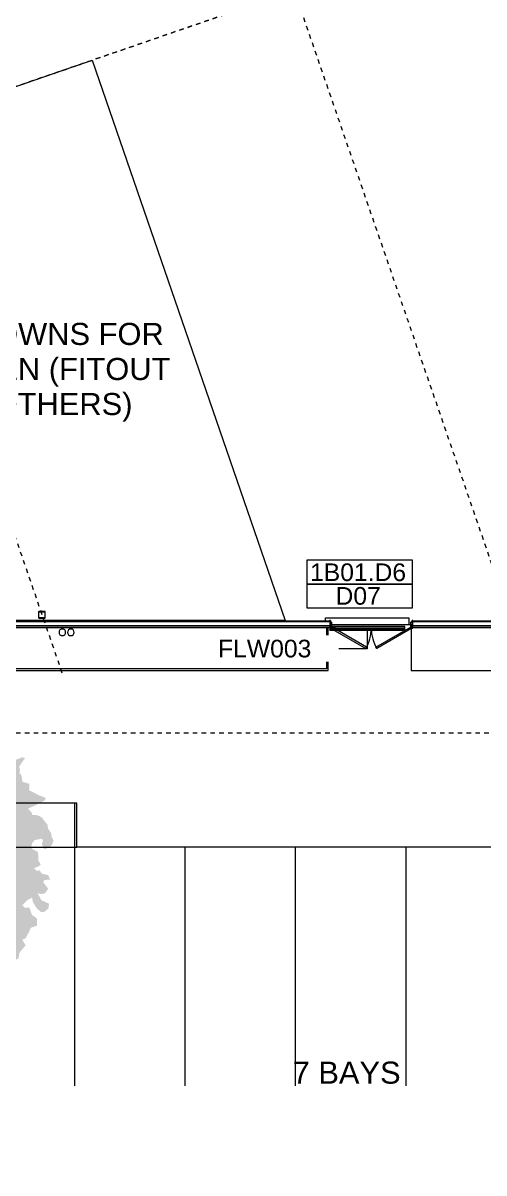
# Model space of a CAD drawing. Header units: metres. Extents: x -2477 to -2300, y 3875 to 4051.
# Drawn here: x -2375.56 to -2365.12, y 3957.17 to 3983.21 of the extents above; entities that cross this region are included whole.
import ezdxf

# ---------------------------------------------------------------- set-up
doc = ezdxf.new("R2010")
doc.units = ezdxf.units.M
for name, pattern in [('Grid Line', [0.021, 0.012, -0.003, 0.003, -0.003]), ('Hidden', [0.006, 0.004, -0.002]), ('Overhead', [0.004, 0.0025, -0.0015])]:
    doc.linetypes.add(name, pattern=pattern)
for name, color, linetype, lineweight in [('A-ANNO-KEYN', 231, 'Continuous', 5), ('A-DETL', 90, 'Continuous', 13), ('A-DETL-GENF', 92, 'Continuous', 5), ('A-DOOR', 31, 'Continuous', 5), ('A-DOOR-FRAM', 31, 'Continuous', 5), ('A-DOOR-IDEN', 31, 'Continuous', 5), ('A-FLOR', 192, 'Continuous', 5), ('A-FLOR-OVHD', 1, 'Overhead', 5), ('A-GENM', 13, 'Continuous', 5), ('A-GENM-HDLN', 13, 'Hidden', 5), ('A-WALL', 113, 'Continuous', 5), ('A-WALL-PATT', 111, 'Continuous', 13), ('C-TOPO', 7, 'Continuous', 5), ('G-ANNO-TEXT', 231, 'Continuous', 5), ('P-SANR-FIXT', 6, 'Continuous', 5), ('P-SANR-FIXT-IDEN', 2, 'Continuous', 5), ('S-COLS', 52, 'Continuous', 5), ('S-GRID', 1, 'Continuous', 5)]:
    doc.layers.add(name, color=color, linetype=linetype, lineweight=lineweight)
doc.styles.add('Arial', font='arial.ttf', dxfattribs={"height": 0.5})
doc.styles.add('Arial_3', font='arial.ttf', dxfattribs={"height": 0.4})
pattern_1 = [(0, (0, 0), (0.8128, 0.2032), [0.06706, -0.54254, 0.06706, -0.54254, -3.251]), (0, (0, 0), (0.8128, 0.2032), [-1.219, 0.06706, -1.152, 0.06706, -0.54254, -1.422]), (0, (0, 0), (0.8128, 0.2032), [-3.048, 0.06706, -0.33934, 0.06706, -0.94894]), (120, (0.3048, 0.1016), (-0.582376362, 0.602305448), [0.06706, -0.54254, 0.06706, -0.54254, -3.251]), (120, (0.3048, 0.1016), (-0.582376362, 0.602305448), [-1.219, 0.06706, -1.152, 0.06706, -0.54254, -1.422]), (120, (0.3048, 0.1016), (-0.582376362, 0.602305448), [-3.048, 0.06706, -0.33934, 0.06706, -0.94894]), (240, (0.4064, 0.508), (-0.230423638, -0.805505448), [0.06706, -0.54254, 0.06706, -0.54254, -3.251]), (240, (0.4064, 0.508), (-0.230423638, -0.805505448), [-1.219, 0.06706, -1.152, 0.06706, -0.54254, -1.422]), (240, (0.4064, 0.508), (-0.230423638, -0.805505448), [-3.048, 0.06706, -0.33934, 0.06706, -0.94894])]

# ---------------------------------------------------------------- blocks, each defined once
blk = doc.blocks.new('Downpipe - L Spreader - Default-3252580-GA - Part A')
at = {"layer": 'P-SANR-FIXT'}
for start, end in [(0, 180), (180, 0)]:
    blk.add_arc((-0.04, 0.15), 0.075, start, end, dxfattribs=at)
blk = doc.blocks.new('Door-Hinge-Double EXTERNAL - 2340x920x920x40-Solid Core-Metal Frame-Double Rebate Wraparound GRILLE-3531849-GA - Part A')
at = {"layer": 'A-DOOR'}
for p, q in [((-0.921, 0.089), (-0.124, 0.549)), ((-0.124, 0.549), (-0.104, 0.514)), ((0.124, 0.549), (0.104, 0.514)), ((0.921, 0.089), (0.124, 0.549)), ((-0.104, 0.514), (-0.901, 0.054)), ((0.104, 0.514), (0.901, 0.054)), ((-0.901, 0.054), (-0.921, 0.089)), ((0.901, 0.054), (0.921, 0.089))]:
    blk.add_line(p, q, dxfattribs=at)
for centre, start, end in [((-0.921, 0.089), 0, 30), ((0.921, 0.089), 150, 180)]:
    blk.add_arc(centre, 0.92, start, end, dxfattribs=at)
blk = doc.blocks.new('X_Door-Frame-Metal - Standard-3510232-GA - Part A')
at = {"layer": 'A-DOOR-FRAM'}
for p, q in [((-0.923, 0.089), (-0.943, 0.089)), ((-0.943, 0.089), (-0.943, 0.075)), ((-0.943, 0.075), (-0.928, 0.075)), ((-0.941, 0.077), (-0.941, 0.087)), ((-0.941, 0.087), (-0.925, 0.087)), ((-0.941, 0.087), (-0.941, 0.077)), ((-0.928, 0.077), (-0.941, 0.077)), ((-0.928, 0.075), (-0.928, 0.077)), ((-0.925, 0.087), (-0.925, 0.046)), ((-0.925, 0.046), (-0.9, 0.046)), ((-0.923, 0.048), (-0.923, 0.089)), ((-0.898, 0.048), (-0.923, 0.048)), ((-0.9, 0.046), (-0.9, -0.046)), ((-0.898, -0.048), (-0.898, 0.048)), ((0.923, 0.048), (0.898, 0.048)), ((0.898, 0.048), (0.898, -0.048)), ((0.9, -0.046), (0.9, 0.046)), ((0.9, 0.046), (0.925, 0.046)), ((0.943, 0.089), (0.923, 0.089)), ((0.923, 0.089), (0.923, 0.048)), ((0.925, 0.046), (0.925, 0.087)), ((0.925, 0.087), (0.941, 0.087)), ((0.941, 0.077), (0.928, 0.077)), ((0.928, 0.077), (0.928, 0.075)), ((0.928, 0.075), (0.943, 0.075)), ((0.941, 0.087), (0.941, 0.077)), ((0.941, 0.077), (0.941, 0.087)), ((0.943, 0.075), (0.943, 0.089)), ((-0.928, -0.075), (-0.943, -0.075)), ((-0.943, -0.075), (-0.943, -0.089)), ((-0.943, -0.089), (-0.923, -0.089)), ((-0.941, -0.077), (-0.928, -0.077)), ((-0.941, -0.087), (-0.941, -0.077)), ((-0.941, -0.077), (-0.941, -0.087)), ((-0.925, -0.087), (-0.941, -0.087)), ((-0.928, -0.077), (-0.928, -0.075)), ((-0.9, -0.046), (-0.925, -0.046)), ((-0.925, -0.046), (-0.925, -0.087)), ((-0.923, -0.089), (-0.923, -0.048)), ((-0.923, -0.048), (-0.898, -0.048)), ((0.898, -0.048), (0.923, -0.048)), ((0.925, -0.046), (0.9, -0.046)), ((0.923, -0.048), (0.923, -0.089)), ((0.923, -0.089), (0.943, -0.089)), ((0.925, -0.087), (0.925, -0.046)), ((0.941, -0.087), (0.925, -0.087)), ((0.943, -0.075), (0.928, -0.075)), ((0.928, -0.075), (0.928, -0.077)), ((0.928, -0.077), (0.941, -0.077)), ((0.941, -0.077), (0.941, -0.087)), ((0.941, -0.087), (0.941, -0.077)), ((0.943, -0.089), (0.943, -0.075))]:
    blk.add_line(p, q, dxfattribs=at)
blk = doc.blocks.new('aba - Plumbing Fixtures - Strip Drain - Stormtech - Custom Ass - FLW003 _Doors_-2513568-GA - Part A')
at = {"layer": 'A-GENM'}
blk.add_circle((0, -0.095), 0.03, dxfattribs=at)
at = {"layer": 'A-GENM-HDLN'}
blk.add_line((0, 0.01), (0, -1.71), dxfattribs=at)
at = {"layer": 'P-SANR-FIXT'}
for p, q in [((-0.041, 0), (-0.038, 0)), ((-0.041, 0), (-0.041, -1.7)), ((-0.038, -1.7), (-0.038, 0)), ((0, 0), (0, -1.7)), ((0.038, -0.006), (0.038, -0.014)), ((0.038, -0.015), (0.038, -1.7)), ((-0.038, -1.7), (-0.041, -1.7))]:
    blk.add_line(p, q, dxfattribs=at)
blk = doc.blocks.new('Downpipe - L Spreader - Default-V13-GA - Part A')
at = {"layer": 'P-SANR-FIXT'}
for start, end in [(0, 180), (180, 0)]:
    blk.add_arc((-0.04, 0.15), 0.075, start, end, dxfattribs=at)
blk = doc.blocks.new('SHS-Square Hollow Section-Column - 150x150xSHS-3248361-GA - Part A')
at = {"layer": 'S-COLS', "lineweight": 15}
for p, q in [((-0.075, 0.065), (-0.075, -0.065)), ((-0.07, -0.065), (-0.07, 0.065)), ((0.065, 0.075), (-0.065, 0.075)), ((-0.065, 0.07), (0.065, 0.07)), ((0.07, 0.065), (0.07, -0.065)), ((0.075, -0.065), (0.075, 0.065)), ((0.065, -0.07), (-0.065, -0.07)), ((-0.065, -0.075), (0.065, -0.075))]:
    blk.add_line(p, q, dxfattribs=at)
for centre, radius, start, end in [((-0.065, 0.065), 0.01, 90, 180), ((-0.065, 0.065), 0.005, 90, 180), ((0.065, 0.065), 0.01, 360, 90), ((0.065, 0.065), 0.005, 0, 90), ((-0.065, -0.065), 0.01, 180, 270), ((-0.065, -0.065), 0.005, 180, 270), ((0.065, -0.065), 0.005, 270, 0), ((0.065, -0.065), 0.01, 270, 360)]:
    blk.add_arc(centre, radius, start, end, dxfattribs=at)
blk = doc.blocks.new('Tree 7m - Tree-V187-GA - Part A')
at = {"layer": 'A-DETL-GENF', "transparency": 33554585}
blk.add_hatch(color=53, dxfattribs=at).paths.add_polyline_path([(2.357, 2.429), (2.059, 2.371), (1.907, 2.493), (1.922, 2.628), (1.746, 2.671), (1.734, 2.765), (1.546, 2.765), (1.464, 2.938), (1.223, 2.963), (1.215, 3.085), (1.103, 3.108), (0.895, 3.08), (0.898, 3.23), (0.801, 3.308), (0.603, 3.371), (0.574, 3.267), (0.551, 3.074), (0.518, 3.004), (0.43, 2.995), (0.416, 3.042), (0.433, 3.094), (0.41, 3.12), (0.116, 3.056), (-0.092, 3.008), (-0.057, 3.124), (-0.043, 3.226), (-0.353, 3.237), (-0.505, 3.155), (-0.543, 3.225), (-0.47, 3.348), (-0.56, 3.362), (-0.66, 3.278), (-0.87, 3.243), (-0.894, 3.096), (-0.976, 3.12), (-1.113, 3.064), (-1.221, 3.015), (-1.356, 3.067), (-1.458, 2.941), (-1.426, 2.81), (-1.487, 2.637), (-1.408, 2.588), (-1.403, 2.5), (-1.575, 2.485), (-1.68, 2.509), (-1.628, 2.599), (-1.604, 2.76), (-1.622, 2.892), (-1.685, 2.936), (-1.802, 2.936), (-1.884, 2.864), (-1.802, 2.69), (-1.838, 2.516), (-1.894, 2.583), (-1.961, 2.624), (-2.089, 2.593), (-2.089, 2.501), (-2.099, 2.399), (-2.154, 2.385), (-2.254, 2.466), (-2.285, 2.354), (-2.2, 2.242), (-2.204, 2.145), (-2.146, 2.11), (-2.142, 2.025), (-2.239, 2.064), (-2.316, 2.064), (-2.32, 2.014), (-2.332, 1.952), (-2.413, 1.855), (-2.448, 1.793), (-2.404, 1.706), (-2.387, 1.632), (-2.481, 1.564), (-2.566, 1.554), (-2.625, 1.587), (-2.708, 1.63), (-2.701, 1.681), (-2.63, 1.723), (-2.595, 1.851), (-2.706, 1.892), (-2.795, 1.887), (-2.88, 1.839), (-2.907, 1.738), (-2.954, 1.664), (-2.96, 1.55), (-3.008, 1.479), (-3.017, 1.256), (-2.971, 1.159), (-2.892, 1.083), (-2.915, 1.022), (-2.905, 0.908), (-3.022, 0.946), (-3.33, 1.014), (-3.368, 0.976), (-3.294, 0.844), (-3.195, 0.608), (-3.292, 0.501), (-3.203, 0.363), (-3.251, 0.29), (-3.281, 0.226), (-3.279, 0.164), (-3.321, 0.141), (-3.368, 0.052), (-3.593, -0.01), (-3.556, -0.064), (-3.408, -0.112), (-3.215, -0.256), (-3.224, -0.323), (-3.294, -0.361), (-3.303, -0.475), (-3.221, -0.519), (-3.236, -0.609), (-3.353, -0.688), (-3.429, -0.919), (-3.277, -0.96), (-3.098, -0.864), (-3.005, -0.943), (-3.052, -1.118), (-3.166, -1.329), (-3.087, -1.504), (-3.049, -1.706), (-3.011, -1.835), (-2.827, -1.823), (-2.745, -1.7), (-2.707, -1.797), (-2.622, -1.806), (-2.637, -1.896), (-2.549, -1.963), (-2.677, -2.101), (-2.815, -2.162), (-2.885, -2.25), (-2.704, -2.291), (-2.484, -2.323), (-2.59, -2.428), (-2.525, -2.472), (-2.35, -2.402), (-2.297, -2.499), (-2.286, -2.63), (-2.093, -2.61), (-2.169, -2.697), (-2.098, -2.756), (-2.072, -2.847), (-1.982, -2.841), (-1.897, -2.7), (-1.756, -2.586), (-1.748, -2.803), (-1.827, -2.847), (-1.879, -2.961), (-1.856, -3.11), (-1.756, -3.06), (-1.68, -2.978), (-1.549, -2.934), (-1.552, -3.06), (-1.514, -3.104), (-1.481, -3.241), (-1.403, -3.259), (-1.3, -3.151), (-1.23, -3.162), (-1.215, -3.265), (-1.131, -3.268), (-0.967, -3.282), (-0.914, -3.233), (-0.812, -3.233), (-0.759, -3.347), (-0.68, -3.35), (-0.631, -3.3), (-0.517, -3.382), (-0.441, -3.335), (-0.446, -3.244), (-0.35, -3.227), (-0.326, -3.344), (-0.286, -3.51), (-0.215, -3.537), (-0.139, -3.446), (0.036, -3.437), (0.115, -3.589), (0.197, -3.56), (0.296, -3.388), (0.247, -3.309), (0.343, -3.218), (0.527, -3.244), (0.551, -3.3), (0.714, -3.367), (0.735, -3.259), (0.694, -3.159), (0.709, -3.054), (0.796, -3.06), (0.957, -3.133), (1.045, -3.124), (1.06, -3.045), (1.033, -3.007), (1.095, -2.914), (1.188, -2.926), (1.226, -2.972), (1.276, -3.119), (1.358, -3.151), (1.489, -3.083), (1.504, -2.931), (1.542, -2.849), (1.662, -2.849), (1.7, -2.782), (1.861, -2.797), (1.943, -2.782), (1.948, -2.616), (1.995, -2.493), (2.089, -2.56), (2.179, -2.636), (2.261, -2.583), (2.241, -2.382), (2.293, -2.279), (2.416, -2.107), (2.56, -2.075), (2.735, -2.104), (2.802, -2.042), (2.747, -1.923), (2.542, -1.803), (2.545, -1.721), (2.606, -1.738), (2.788, -1.765), (2.922, -1.759), (2.91, -1.618), (2.852, -1.513), (2.963, -1.504), (3.001, -1.344), (2.969, -1.27), (3.022, -1.19), (3.315, -1.012), (3.363, -0.936), (3.246, -0.885), (2.969, -0.788), (2.994, -0.666), (3.032, -0.608), (3.055, -0.498), (3.109, -0.46), (3.088, -0.379), (3.388, -0.353), (3.447, -0.295), (3.454, -0.203), (3.33, -0.12), (3.256, -0.015), (3.327, 0.099), (3.343, 0.186), (3.132, 0.254), (3.078, 0.374), (3.086, 0.524), (3.172, 0.666), (3.254, 0.742), (3.236, 0.829), (3.007, 0.837), (2.982, 0.885), (3.04, 1.182), (2.931, 1.254), (2.847, 1.292), (2.755, 1.404), (2.809, 1.515), (2.842, 1.635), (2.788, 1.719), (2.661, 1.795), (2.557, 1.696), (2.425, 1.691), (2.45, 1.981), (2.156, 2.046), (2.296, 2.218), (2.275, 2.282), (2.372, 2.343)])
blk = doc.blocks.new('AA_DOOR_MARK _ TYPE MARK_HA2 - Mark _ Type Mark-1751130-GA - Part A')
at = {"layer": 'A-DOOR-IDEN'}
for p, q in [((0.00597, 0.0027), (-0.006, 0.0027)), ((-0.006, 0.0027), (-0.006, 0)), ((0.00597, 0), (0.00597, 0.0027)), ((0.00597, 0), (-0.006, 0)), ((0.00597, -0.0027), (0.00597, 0)), ((-0.006, 0), (0.00597, 0)), ((-0.006, 0), (-0.006, -0.0027)), ((-0.006, -0.0027), (0.00597, -0.0027))]:
    blk.add_line(p, q, dxfattribs=at)

msp = doc.modelspace()

# ---------------------------------------------------------------- hatches: boundary and pattern name
at = {"layer": 'A-WALL-PATT', "lineweight": 5}
h = msp.add_hatch(dxfattribs=at)
h.set_pattern_fill('FP_1', color=256, style=0, pattern_type=2)
h.set_pattern_definition(pattern_1)
h.paths.add_polyline_path([(-2382.3831, 3969.5179), (-2368.6095, 3969.5179), (-2368.6095, 3969.5269), (-2396.325, 3969.5269), (-2396.3219, 3969.5179), (-2382.9152, 3969.5179)])
h.paths.add_polyline_path([(-2353.651, 3969.5179), (-2353.3587, 3969.5179), (-2353.3587, 3969.5269), (-2366.7435, 3969.5269), (-2366.7435, 3969.5179), (-2354.183, 3969.5179)])
h = msp.add_hatch(dxfattribs=at)
h.set_pattern_fill('FP_1', color=256, style=0, pattern_type=2)
h.set_pattern_definition(pattern_1)
h.paths.add_polyline_path([(-2353.651, 3969.6539), (-2353.3587, 3969.6539), (-2353.3587, 3969.6659), (-2366.7435, 3969.6659), (-2366.7435, 3969.6539), (-2354.183, 3969.6539)])
h.paths.add_polyline_path([(-2396.2171, 3969.6539), (-2368.6095, 3969.6539), (-2368.6095, 3969.6659), (-2396.2259, 3969.6659), (-2396.2217, 3969.6539)])

# ---------------------------------------------------------------- linework, layer by layer
at = {"layer": 'A-ANNO-KEYN'}
for p, q in [((-2367.77, 3969.5025), (-2367.77, 3969.0344)), ((-2367.77, 3969.0344), (-2368.9589, 3969.0344))]:
    msp.add_line(p, q, dxfattribs=at)
at = {"layer": 'A-DETL', "color": 253, "lineweight": 5}
for p, q in [((-2374.3956, 3964.5439), (-2374.3956, 3959.1439)), ((-2371.8956, 3964.5439), (-2371.8956, 3959.1439)), ((-2369.3956, 3964.5439), (-2369.3956, 3959.1439)), ((-2366.8956, 3964.5439), (-2366.8956, 3959.1439))]:
    msp.add_line(p, q, dxfattribs=at)
at = {"layer": 'A-FLOR'}
for p, q in [((-2386.372, 3978.1036), (-2373.9952, 3982.3653)), ((-2373.9952, 3982.3653), (-2369.6265, 3969.6779)), ((-2368.7095, 3969.6659), (-2368.7095, 3969.7379)), ((-2368.7095, 3969.7379), (-2366.8235, 3969.7379)), ((-2366.8235, 3969.7379), (-2366.8235, 3969.5879)), ((-2369.6265, 3969.6779), (-2393.0377, 3969.6779)), ((-2368.6495, 3968.5439), (-2368.6495, 3969.5179)), ((-2368.6152, 3969.5153), (-2368.6152, 3969.5047)), ((-2368.6152, 3969.5025), (-2368.6152, 3969.4645)), ((-2368.6095, 3969.5879), (-2368.5765, 3969.5879)), ((-2368.6015, 3969.5439), (-2368.6095, 3969.5439)), ((-2368.5745, 3969.5879), (-2366.7785, 3969.5879)), ((-2366.9152, 3969.5439), (-2368.5745, 3969.5439)), ((-2366.9152, 3969.4645), (-2366.9152, 3969.5439)), ((-2366.7765, 3969.5879), (-2366.7435, 3969.5879)), ((-2366.7735, 3969.5879), (-2366.7735, 3969.5457)), ((-2366.7735, 3969.5439), (-2366.7735, 3968.5439)), ((-2376.4193, 3968.5439), (-2368.6495, 3968.5439)), ((-2366.7735, 3968.5439), (-2352.5586, 3968.5439)), ((-2374.3456, 3965.5439), (-2381.8456, 3965.5439)), ((-2374.3456, 3964.5439), (-2374.3456, 3965.5439)), ((-2376.8583, 3964.5439), (-2374.3456, 3964.5439)), ((-2361.8456, 3964.5439), (-2374.3456, 3964.5439))]:
    msp.add_line(p, q, dxfattribs=at)
at = {"layer": 'A-FLOR-OVHD'}
for p, q in [((-2446.337, 3957.456), (-2341.0515, 3993.7087)), ((-2339.817, 3967.1255), (-2395.3554, 3967.1255))]:
    msp.add_line(p, q, dxfattribs=at)
at = {"layer": 'A-WALL', "color": 250, "lineweight": 13}
for p, q in [((-2396.3314, 3969.5179), (-2368.6095, 3969.5179)), ((-2368.6095, 3969.6659), (-2396.2259, 3969.6659)), ((-2368.6095, 3969.5179), (-2368.6095, 3969.6659)), ((-2353.3587, 3969.6659), (-2366.7435, 3969.6659)), ((-2366.7435, 3969.6659), (-2366.7435, 3969.5179)), ((-2366.7435, 3969.5179), (-2353.3587, 3969.5179))]:
    msp.add_line(p, q, dxfattribs=at)
at = {"layer": 'A-WALL'}
for p, q in [((-2396.325, 3969.5269), (-2368.6095, 3969.5269)), ((-2396.3001, 3969.5619), (-2368.6095, 3969.5619)), ((-2396.2344, 3969.6539), (-2368.6095, 3969.6539)), ((-2366.7435, 3969.6539), (-2353.3587, 3969.6539)), ((-2366.7435, 3969.5619), (-2353.3587, 3969.5619)), ((-2366.7435, 3969.5269), (-2353.3587, 3969.5269))]:
    msp.add_line(p, q, dxfattribs=at)
at = {"layer": 'C-TOPO'}
for p, q in [((-2368.6875, 3969.5179), (-2368.6875, 3968.5839)), ((-2366.7735, 3969.5289), (-2366.7535, 3969.5289)), ((-2366.7515, 3969.5289), (-2366.7435, 3969.5289)), ((-2368.6875, 3968.5839), (-2376.4193, 3968.5839)), ((-2374.3956, 3965.5439), (-2374.3956, 3964.5439))]:
    msp.add_line(p, q, dxfattribs=at)
at = {"layer": 'S-GRID', "linetype": 'Grid Line'}
for p, q in [((-2363.768, 3967.5361), (-2388.3556, 4038.942)), ((-2374.6708, 3968.4844), (-2397.8108, 4035.6862)), ((-2337.6975, 3994.8642), (-2467.1847, 3950.2771))]:
    msp.add_line(p, q, dxfattribs=at)

# ---------------------------------------------------------------- block references
at = {"layer": 'A-DETL-GENF', "color": 53, "transparency": 33554585, "rotation": 220.1293300237995}
msp.add_blockref('Tree 7m - Tree-V187-GA - Part A', (-2378.2571, 3964.2398), dxfattribs=at)
at = {"layer": 'A-DOOR', "rotation": 180}
msp.add_blockref('Door-Hinge-Double EXTERNAL - 2340x920x920x40-Solid Core-Metal Frame-Double Rebate Wraparound GRILLE-3531849-GA - Part A', (-2367.6765, 3969.5919), dxfattribs=at)
at = {"layer": 'A-DOOR-FRAM', "rotation": 180}
msp.add_blockref('X_Door-Frame-Metal - Standard-3510232-GA - Part A', (-2367.6765, 3969.5919), dxfattribs=at)
at = {"layer": 'A-DOOR-IDEN', "xscale": 199.9999999999999, "yscale": 199.9999999999999, "zscale": 199.9999999999999}
msp.add_blockref('AA_DOOR_MARK _ TYPE MARK_HA2 - Mark _ Type Mark-1751130-GA - Part A', (-2367.9374, 3970.5042), dxfattribs=at)
at = {"layer": 'P-SANR-FIXT'}
for name, p, rotation in [('Downpipe - L Spreader - Default-V13-GA - Part A', (-2374.7106, 3969.5601), 180), ('Downpipe - L Spreader - Default-3252580-GA - Part A', (-2374.5206, 3969.5601), 180), ('aba - Plumbing Fixtures - Strip Drain - Stormtech - Custom Ass - FLW003 _Doors_-2513568-GA - Part A', (-2368.6152, 3969.5025), 90)]:
    msp.add_blockref(name, p, dxfattribs=dict(at, rotation=rotation))
at = {"layer": 'S-COLS', "lineweight": 15}
msp.add_blockref('SHS-Square Hollow Section-Column - 150x150xSHS-3248361-GA - Part A', (-2375.1332, 3969.8069), dxfattribs=at)

# ---------------------------------------------------------------- texts
at = {"layer": 'A-ANNO-KEYN', "insert": (-2371.1429, 3969.2424), "char_height": 0.4, "width": 2.629535, "attachment_point": 1, "style": 'Arial_3'}
msp.add_mtext('FLW003', dxfattribs=at)
at = {"layer": 'A-DOOR-IDEN', "char_height": 0.4, "attachment_point": 1, "style": 'Arial_3'}
for s, insert, width in [('1B01.D6', (-2369.0622, 3970.971), 2.69367), ('D07', (-2368.485, 3970.4357), 1.266666)]:
    msp.add_mtext(s, dxfattribs=dict(at, insert=insert, width=width))
at = {"layer": 'G-ANNO-TEXT', "color": 7, "char_height": 0.5, "attachment_point": 1, "style": 'Arial'}
for s, insert, width in [('SETDOWNS FOR ', (-2378.0781, 3976.4178), 7.18312), ('KITCHEN (FITOUT ', (-2378.2369, 3975.624), 7.56793), ('BY OTHERS)', (-2377.3505, 3974.8303), 5.178901), ('7 BAYS', (-2369.4569, 3959.6887), 2.95021)]:
    msp.add_mtext(s, dxfattribs=dict(at, insert=insert, width=width))

# ---------------------------------------------------------------- next in the draw order: texts
at = {"layer": 'P-SANR-FIXT-IDEN', "insert": (-2371.145, 3969.2424), "char_height": 0.4, "width": 2.629535, "attachment_point": 1, "style": 'Arial_3', "bg_fill": 3, "box_fill_scale": 1.25, "bg_fill_color": 256, "bg_fill_true_color": 13158600, "bg_fill_transparency": 0}
msp.add_mtext('FLW003', dxfattribs=at)

doc.saveas('drawing.dxf')
